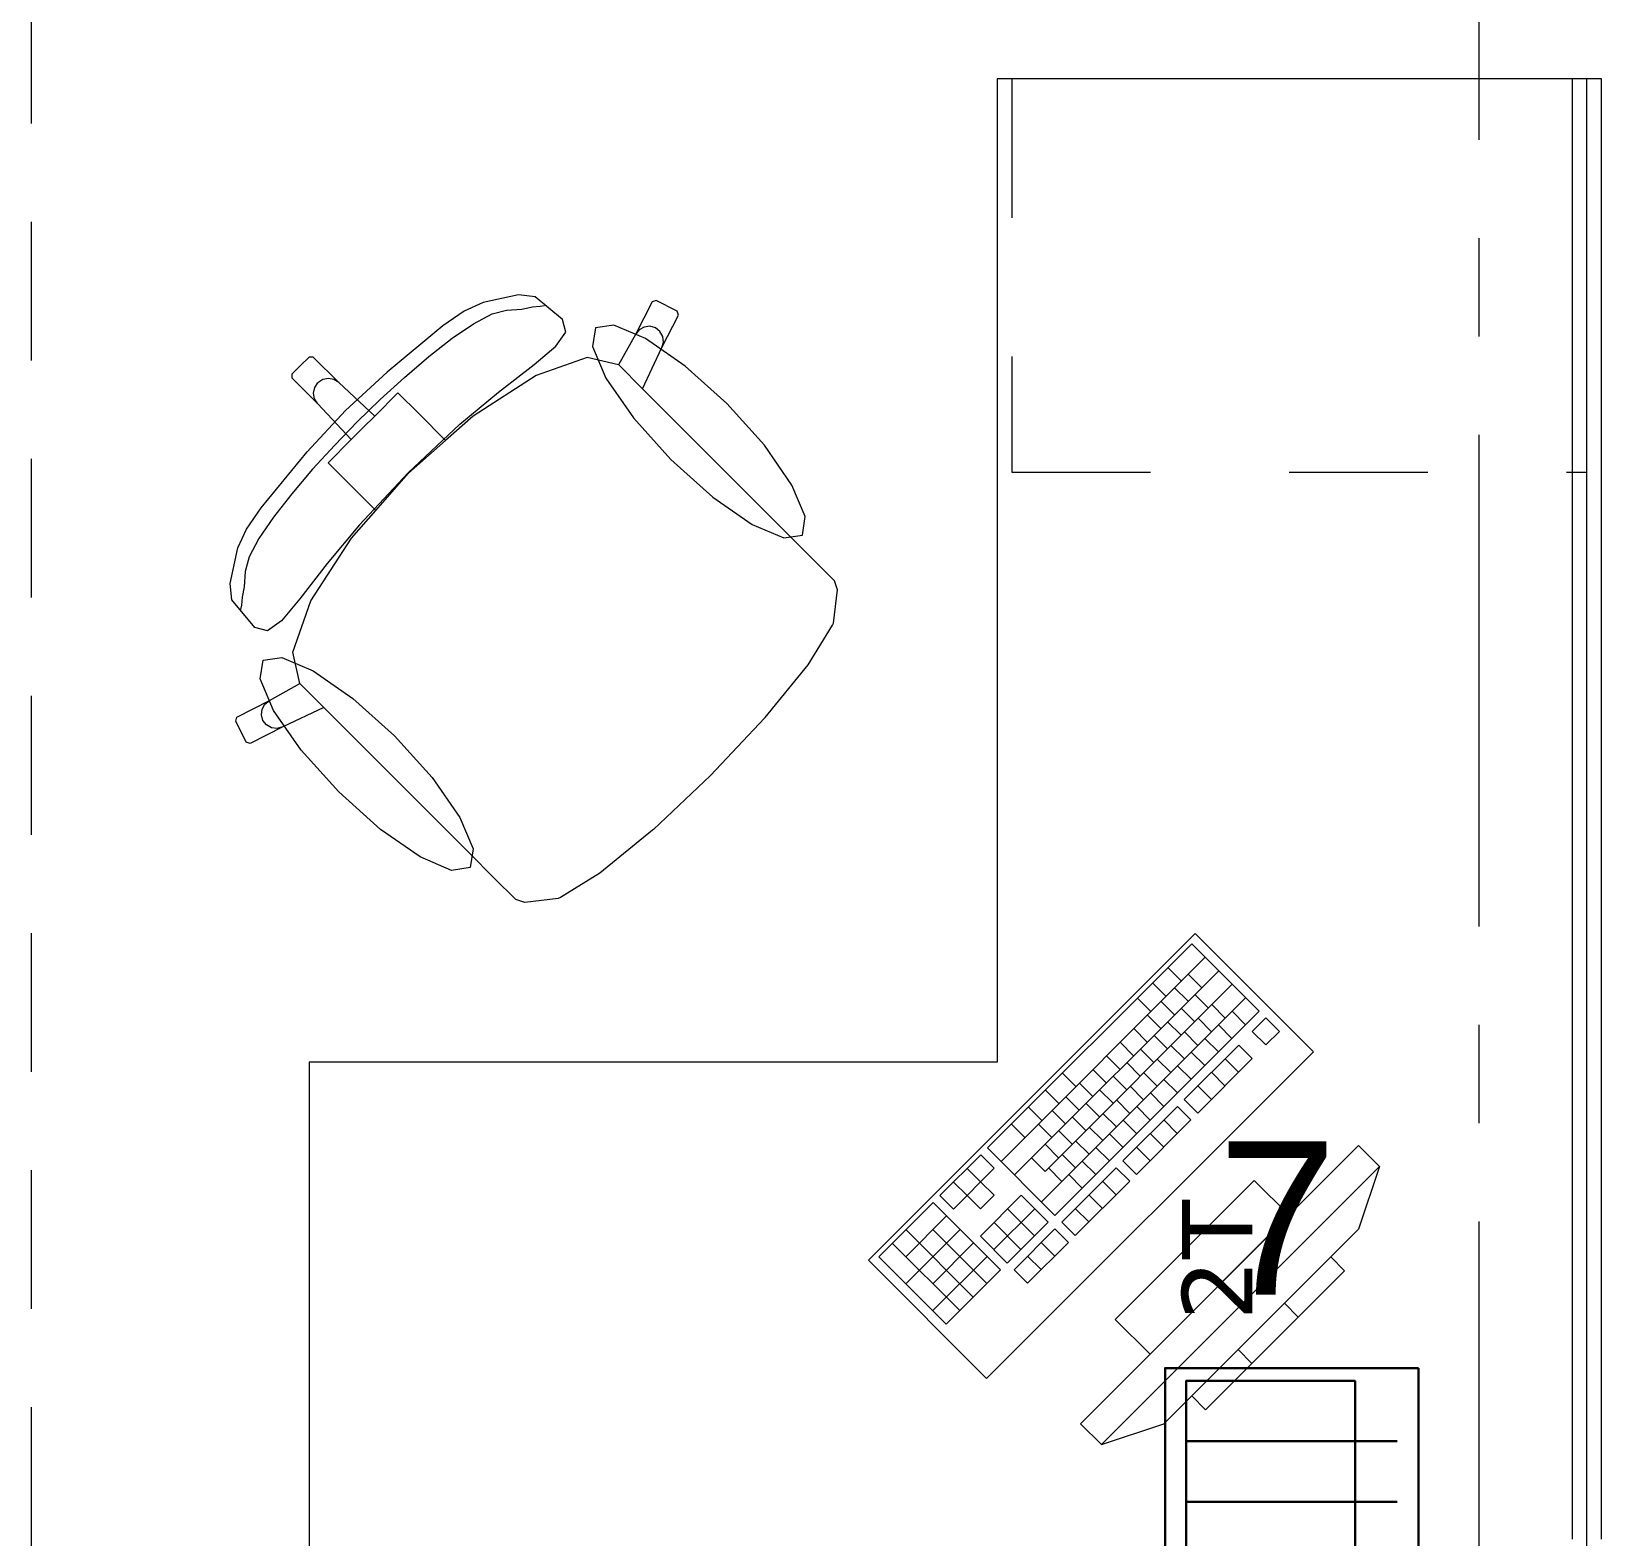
# Model space of a CAD drawing. Header units: inches. Extents: x -19 to 5698, y -728 to 92.
# Drawn here: x 315.07 to 316.668, y 12.291 to 13.821 of the extents above; entities that cross this region are included whole.
import ezdxf

# ---------------------------------------------------------------- set-up
doc = ezdxf.new("R2010")
doc.units = ezdxf.units.IN
doc.header["$MEASUREMENT"] = 0
for name, pattern in [('HIDDEN', [0.375, 0.25, -0.125]), ('Hidden Line', [0.195611, 0.141111, -0.0545]), ('Punto & Raya', [0.65, 0.5, -0.075, 0, -0.075]), ('Rayas', [0.282222, 0.141111, -0.141111])]:
    doc.linetypes.add(name, pattern=pattern)
doc.layers.get('0').update_dxf_attribs({"color": 61})
doc.layers.add('00 conduct tomacorr', color=120, linetype='HIDDEN', lineweight=30)
doc.layers.add('00 IE LUZ EMERGENCIA', color=253, linetype='Continuous', lineweight=0)
for name, color, linetype in [('08 _ STR _ EXT _ 09 Vigas', 251, 'Continuous'), ('Interior - Mobiliario', 7, 'Continuous'), ('Marcador - Secciones', 7, 'Continuous')]:
    doc.layers.add(name, color=color, linetype=linetype)
doc.styles.add('Annotative', font='arial.ttf')

# ---------------------------------------------------------------- blocks, each defined once
blk = doc.blocks.new('CAJA POP UP 6 MODULOS')
at = {"layer": '00 conduct tomacorr', "linetype": 'Continuous'}
for p, q in [((-0.095, -0.165), (-0.095, -0.0151)), ((-0.052, -0.165), (-0.052, -0.0151)), ((0.052, -0.165), (0.052, -0.0151)), ((0.095, -0.165), (0.095, -0.0151)), ((0, -0.165), (0, -0.18))]:
    blk.add_line(p, q, dxfattribs=at)
for points in [[(-0.147, 0), (0.147, 0), (0.147, -0.18), (-0.147, -0.18)], [(0, 0), (0.147, 0), (0.147, -0.18), (0, -0.18)]]:
    blk.add_lwpolyline(points, close=True, dxfattribs=at)
for points in [[(-0.138, -0.045), (-0.009, -0.045), (-0.009, -0.165), (-0.138, -0.165), (-0.138, -0.045)], [(0.009, -0.045), (0.138, -0.045), (0.138, -0.165), (0.009, -0.165), (0.009, -0.045)]]:
    blk.add_lwpolyline(points, dxfattribs=at)
at = {"color": 1, "insert": (-0.1807, -0.168), "char_height": 0.05, "attachment_point": 1, "rotation": 180}
blk.add_mtext_dynamic_manual_height_columns('{\\fVerdana|b0|i0|c0|p34;2T}', width=0.000481, gutter_width=0.1561, heights=[0], dxfattribs=at)

msp = doc.modelspace()

# ---------------------------------------------------------------- linework, layer by layer
at = {"layer": '08 _ STR _ EXT _ 09 Vigas', "color": 251, "linetype": 'Hidden Line', "lineweight": 13, "true_color": 0x636466}
msp.add_line((315.07, 7.7), (315.07, 16.9), dxfattribs=at)
at = {"layer": 'Interior - Mobiliario', "color": 175, "linetype": 'Rayas', "lineweight": 13}
for p, q in [((316.0675, 13.7731), (316.0675, 13.3731)), ((316.0675, 13.3731), (316.6525, 13.3731))]:
    msp.add_line(p, q, dxfattribs=at)
at = {"layer": 'Interior - Mobiliario', "color": 175, "linetype": 'Continuous', "lineweight": 13}
for p, q in [((316.6675, 13.7731), (316.6375, 13.7731)), ((316.6375, 13.7731), (316.6375, 12.2881)), ((316.6675, 12.2881), (316.6675, 13.7731)), ((315.5657, 13.5535), (315.5295, 13.5457)), ((315.5825, 13.5516), (315.5657, 13.5535)), ((315.6103, 13.5284), (315.5825, 13.5516)), ((315.7057, 13.5478), (315.7017, 13.5464)), ((315.7271, 13.5369), (315.7057, 13.5478)), ((315.5103, 13.5368), (315.4886, 13.5219)), ((315.5295, 13.5457), (315.5103, 13.5368)), ((315.5199, 13.5241), (315.5388, 13.5341)), ((315.5388, 13.5341), (315.5535, 13.538)), ((315.5535, 13.538), (315.5689, 13.5391)), ((315.5689, 13.5391), (315.5797, 13.5412)), ((315.5797, 13.5412), (315.5877, 13.542)), ((315.5877, 13.542), (315.5922, 13.5428)), ((315.7017, 13.5464), (315.6847, 13.5133)), ((315.7114, 13.4998), (315.7284, 13.5329)), ((315.7284, 13.5329), (315.7271, 13.5369)), ((315.4886, 13.5219), (315.4319, 13.475)), ((315.4981, 13.5093), (315.5199, 13.5241)), ((315.6037, 13.5012), (315.6137, 13.5155)), ((315.6137, 13.5155), (315.6103, 13.5284)), ((315.6883, 13.518), (315.6847, 13.5133)), ((315.6935, 13.5208), (315.6883, 13.518)), ((315.6993, 13.5216), (315.6935, 13.5208)), ((315.7049, 13.52), (315.6993, 13.5216)), ((315.7095, 13.5164), (315.7049, 13.52)), ((315.7124, 13.5113), (315.7095, 13.5164)), ((315.4743, 13.4907), (315.4981, 13.5093)), ((315.5814, 13.4826), (315.6037, 13.5012)), ((315.6847, 13.5133), (315.6674, 13.4823)), ((315.6918, 13.458), (315.7114, 13.4998)), ((315.7114, 13.4998), (315.713, 13.5055)), ((315.713, 13.5055), (315.7124, 13.5113)), ((315.3525, 13.4902), (315.3439, 13.4817)), ((315.3567, 13.4903), (315.3525, 13.4902)), ((315.3828, 13.4642), (315.3567, 13.4903)), ((315.4496, 13.4695), (315.4743, 13.4907)), ((315.6354, 13.4898), (315.5835, 13.4714)), ((315.6674, 13.4823), (315.6354, 13.4898)), ((315.3354, 13.4732), (315.3439, 13.4817)), ((315.3354, 13.4689), (315.3354, 13.4732)), ((315.3615, 13.4428), (315.3354, 13.4689)), ((315.3664, 13.4674), (315.3616, 13.4641)), ((315.3722, 13.4685), (315.3664, 13.4674)), ((315.3779, 13.4674), (315.3722, 13.4685)), ((315.3828, 13.4642), (315.3779, 13.4674)), ((315.4319, 13.475), (315.3897, 13.4359)), ((315.4249, 13.447), (315.4496, 13.4695)), ((315.5835, 13.4714), (315.5196, 13.4301)), ((315.5453, 13.4546), (315.5814, 13.4826)), ((315.6676, 13.4823), (315.6674, 13.4823)), ((315.6676, 13.4823), (315.6918, 13.458)), ((315.3571, 13.4534), (315.3583, 13.4592)), ((315.3582, 13.4477), (315.3571, 13.4534)), ((315.3583, 13.4592), (315.3616, 13.4641)), ((315.4193, 13.4302), (315.3828, 13.4642)), ((315.443, 13.4538), (315.4193, 13.4302)), ((315.4641, 13.4327), (315.443, 13.4538)), ((315.5059, 13.4219), (315.5453, 13.4546)), ((315.8397, 13.3102), (315.6918, 13.458)), ((315.3506, 13.3937), (315.3897, 13.4359)), ((315.3615, 13.4428), (315.3582, 13.4477)), ((315.3954, 13.4063), (315.3615, 13.4428)), ((315.4015, 13.4242), (315.4249, 13.447)), ((315.4015, 13.4242), (315.3787, 13.4007)), ((315.4193, 13.4302), (315.4074, 13.4182)), ((315.4532, 13.3724), (315.5059, 13.4219)), ((315.4915, 13.4053), (315.4641, 13.4327)), ((315.5196, 13.4301), (315.4915, 13.4053)), ((315.3718, 13.3827), (315.3954, 13.4063)), ((315.3954, 13.4063), (315.4074, 13.4182)), ((315.4915, 13.4053), (315.4536, 13.372)), ((315.3038, 13.337), (315.3506, 13.3937)), ((315.3787, 13.4007), (315.3561, 13.3761)), ((315.3561, 13.3761), (315.3349, 13.3513)), ((315.393, 13.3615), (315.3718, 13.3827)), ((315.4532, 13.3724), (315.4037, 13.3197)), ((315.4203, 13.3341), (315.4536, 13.372)), ((315.4203, 13.3341), (315.393, 13.3615)), ((315.3349, 13.3513), (315.3163, 13.3275)), ((315.2889, 13.3153), (315.3038, 13.337)), ((315.3163, 13.3275), (315.3015, 13.3057)), ((315.3956, 13.306), (315.4203, 13.3341)), ((315.2799, 13.2961), (315.2889, 13.3153)), ((315.4037, 13.3197), (315.371, 13.2804)), ((315.8652, 13.2847), (315.8397, 13.3102)), ((315.2721, 13.2599), (315.2799, 13.2961)), ((315.3015, 13.3057), (315.2915, 13.2869)), ((315.3542, 13.2422), (315.3956, 13.306)), ((315.2915, 13.2869), (315.2876, 13.2721)), ((315.371, 13.2804), (315.3431, 13.2442)), ((315.8871, 13.2627), (315.8652, 13.2847)), ((315.274, 13.2432), (315.2721, 13.2599)), ((315.2876, 13.2721), (315.2865, 13.2567)), ((315.89, 13.2534), (315.8871, 13.2627)), ((315.2972, 13.2153), (315.274, 13.2432)), ((315.2844, 13.2459), (315.2837, 13.2379)), ((315.2865, 13.2567), (315.2844, 13.2459)), ((315.3431, 13.2442), (315.3245, 13.2219)), ((315.886, 13.2195), (315.89, 13.2534)), ((315.2837, 13.2379), (315.2829, 13.2334)), ((315.3359, 13.1902), (315.3542, 13.2422)), ((315.3101, 13.2119), (315.2972, 13.2153)), ((315.3245, 13.2219), (315.3101, 13.2119)), ((315.8602, 13.1773), (315.8851, 13.2174)), ((315.8851, 13.2174), (315.886, 13.2195)), ((315.3433, 13.1583), (315.3359, 13.1902)), ((315.8166, 13.1237), (315.8602, 13.1773)), ((315.3123, 13.1409), (315.3433, 13.1583)), ((315.3434, 13.158), (315.3433, 13.1583)), ((315.3434, 13.158), (315.3676, 13.1338)), ((315.2792, 13.124), (315.3123, 13.1409)), ((315.3041, 13.1263), (315.3048, 13.1322)), ((315.3048, 13.1322), (315.3077, 13.1373)), ((315.3077, 13.1373), (315.3123, 13.1409)), ((315.3676, 13.1338), (315.3258, 13.1142)), ((315.5154, 12.9859), (315.3676, 13.1338)), ((315.2779, 13.1199), (315.2792, 13.124)), ((315.2887, 13.0985), (315.2779, 13.1199)), ((315.3056, 13.1207), (315.3041, 13.1263)), ((315.3092, 13.1161), (315.3056, 13.1207)), ((315.3143, 13.1133), (315.3092, 13.1161)), ((315.7611, 13.0645), (315.816, 13.1229)), ((315.816, 13.1229), (315.8166, 13.1237)), ((315.3258, 13.1142), (315.2927, 13.0972)), ((315.3202, 13.1126), (315.3143, 13.1133)), ((315.3258, 13.1142), (315.3202, 13.1126)), ((315.2927, 13.0972), (315.2887, 13.0985)), ((315.7611, 13.0645), (315.7028, 13.0097)), ((315.7019, 13.009), (315.6483, 12.9654)), ((315.7028, 13.0097), (315.7019, 13.009)), ((315.541, 12.9604), (315.5154, 12.9859)), ((315.5629, 12.9385), (315.541, 12.9604)), ((315.6483, 12.9654), (315.6082, 12.9405)), ((315.6061, 12.9396), (315.5722, 12.9356)), ((315.6082, 12.9405), (315.6061, 12.9396)), ((315.5722, 12.9356), (315.5629, 12.9385)), ((316.2506, 12.8936), (316.0428, 12.6859)), ((316.3191, 12.825), (316.2506, 12.8936)), ((316.2643, 12.8799), (316.0566, 12.6721)), ((316.278, 12.8661), (316.0703, 12.6584)), ((316.2263, 12.8693), (316.24, 12.8556)), ((316.247, 12.8625), (316.2607, 12.8488)), ((316.2917, 12.8524), (316.1013, 12.662)), ((316.2107, 12.8538), (316.2245, 12.84)), ((316.2331, 12.8487), (316.2468, 12.835)), ((316.3054, 12.8387), (316.0977, 12.631)), ((316.1952, 12.8382), (316.2089, 12.8245)), ((316.2193, 12.8349), (316.233, 12.8211)), ((316.2399, 12.8281), (316.2536, 12.8143)), ((316.2537, 12.8419), (316.2675, 12.8282)), ((316.2709, 12.8317), (316.2846, 12.8179)), ((316.1114, 12.6173), (316.3191, 12.825)), ((316.2054, 12.821), (316.2191, 12.8073)), ((316.226, 12.8142), (316.2398, 12.8005)), ((316.2571, 12.8178), (316.2708, 12.8041)), ((316.2916, 12.8249), (316.3053, 12.8112)), ((316.326, 12.8181), (316.3121, 12.8043)), ((316.3397, 12.8044), (316.326, 12.8181)), ((316.1916, 12.8072), (316.2053, 12.7934)), ((316.2122, 12.8004), (316.2259, 12.7867)), ((316.2432, 12.804), (316.2569, 12.7902)), ((316.2639, 12.7972), (316.2776, 12.7835)), ((316.2777, 12.811), (316.2914, 12.7973)), ((316.3121, 12.8043), (316.3258, 12.7906)), ((316.3258, 12.7906), (316.3397, 12.8044)), ((316.1777, 12.7933), (316.1914, 12.7796)), ((316.1984, 12.7865), (316.2121, 12.7728)), ((316.2294, 12.7901), (316.2431, 12.7764)), ((316.2983, 12.7904), (316.2429, 12.7351)), ((316.25, 12.7833), (316.2637, 12.7696)), ((316.312, 12.7767), (316.2983, 12.7904)), ((316.15, 12.7656), (316.1637, 12.7519)), ((316.1639, 12.7795), (316.1776, 12.7657)), ((316.1845, 12.7727), (316.1982, 12.759)), ((316.2155, 12.7763), (316.2292, 12.7626)), ((316.2362, 12.7695), (316.2499, 12.7558)), ((316.2566, 12.7213), (316.312, 12.7767)), ((316.2844, 12.7766), (316.2981, 12.7629)), ((316.119, 12.762), (316.1327, 12.7483)), ((316.1362, 12.7518), (316.1499, 12.7381)), ((316.1707, 12.7588), (316.1844, 12.7451)), ((316.1878, 12.7486), (316.2015, 12.7349)), ((316.2017, 12.7624), (316.2154, 12.7487)), ((316.2223, 12.7556), (316.236, 12.7419)), ((316.2567, 12.7489), (316.2705, 12.7352)), ((316.2706, 12.7628), (316.2843, 12.749)), ((316.1017, 12.7447), (316.1154, 12.731)), ((316.1223, 12.7379), (316.136, 12.7242)), ((316.1568, 12.745), (316.1705, 12.7313)), ((316.174, 12.7347), (316.1877, 12.721)), ((316.2085, 12.7418), (316.2222, 12.7281)), ((316.2429, 12.7351), (316.2566, 12.7213)), ((316.0844, 12.7274), (316.0981, 12.7137)), ((316.1085, 12.7241), (316.1222, 12.7104)), ((316.1291, 12.7173), (316.1428, 12.7036)), ((316.143, 12.7311), (316.1567, 12.7174)), ((316.1601, 12.7209), (316.1739, 12.7072)), ((316.236, 12.7281), (316.1806, 12.6727)), ((316.1946, 12.7279), (316.2083, 12.7142)), ((316.2497, 12.7144), (316.236, 12.7281)), ((316.0671, 12.7101), (316.0808, 12.6964)), ((316.0946, 12.7102), (316.1083, 12.6965)), ((316.1153, 12.7034), (316.129, 12.6897)), ((316.1463, 12.707), (316.16, 12.6933)), ((316.1669, 12.7002), (316.1806, 12.6865)), ((316.1808, 12.7141), (316.1945, 12.7004)), ((316.1943, 12.659), (316.2497, 12.7144)), ((316.2083, 12.7004), (316.222, 12.6867)), ((316.2221, 12.7143), (316.2358, 12.7006)), ((316.0428, 12.6859), (316.1114, 12.6173)), ((316.1014, 12.6896), (316.1151, 12.6759)), ((316.1324, 12.6932), (316.1462, 12.6795)), ((316.4202, 12.6883), (316.1374, 12.4054)), ((316.1531, 12.6864), (316.1668, 12.6727)), ((316.1944, 12.6866), (316.2081, 12.6729)), ((316.4414, 12.667), (316.4202, 12.6883)), ((316.0359, 12.6789), (315.9944, 12.6374)), ((316.0496, 12.6652), (316.0359, 12.6789)), ((316.0876, 12.6757), (316.1013, 12.662)), ((316.1186, 12.6793), (316.1323, 12.6656)), ((316.1392, 12.6725), (316.1529, 12.6588)), ((316.1806, 12.6727), (316.1943, 12.659)), ((316.0221, 12.6651), (316.0358, 12.6514)), ((316.0358, 12.6514), (316.0496, 12.6652)), ((316.1047, 12.6655), (316.1185, 12.6518)), ((316.1737, 12.6658), (316.1183, 12.6104)), ((316.1254, 12.6587), (316.1391, 12.645)), ((316.132, 12.5967), (316.1874, 12.6521)), ((316.1586, 12.3842), (316.4414, 12.667)), ((316.3141, 12.6529), (316.1727, 12.5115)), ((316.1874, 12.6521), (316.1737, 12.6658)), ((316.3495, 12.6175), (316.3141, 12.6529)), ((316.4414, 12.667), (316.4202, 12.6034)), ((315.9944, 12.6374), (316.0081, 12.6237)), ((316.0081, 12.6237), (316.0219, 12.6375)), ((316.0082, 12.6512), (316.0219, 12.6375)), ((316.0358, 12.6514), (316.0219, 12.6375)), ((316.0219, 12.6375), (316.0356, 12.6238)), ((316.0771, 12.6378), (316.0355, 12.5962)), ((316.0356, 12.6238), (316.0495, 12.6377)), ((316.0495, 12.6377), (316.0358, 12.6514)), ((316.1045, 12.6104), (316.0771, 12.6378)), ((316.146, 12.6381), (316.1597, 12.6244)), ((316.1598, 12.652), (316.1735, 12.6383)), ((315.9874, 12.6305), (315.9321, 12.5751)), ((316.056, 12.5619), (315.9874, 12.6305)), ((316.0908, 12.6241), (316.0492, 12.5825)), ((316.0632, 12.6239), (316.0906, 12.5965)), ((316.1321, 12.6243), (316.1458, 12.6106)), ((316.0012, 12.6168), (315.9596, 12.5752)), ((316.0494, 12.6101), (316.0768, 12.5827)), ((316.0629, 12.5688), (316.1045, 12.6104)), ((316.1183, 12.6104), (316.132, 12.5967)), ((316.2081, 12.4761), (316.3495, 12.6175)), ((315.9459, 12.5889), (316.0145, 12.5204)), ((316.0149, 12.603), (315.9595, 12.5476)), ((315.9598, 12.6028), (316.0283, 12.5342)), ((316.0286, 12.5893), (315.987, 12.5478)), ((315.9873, 12.6029), (316.0422, 12.5481)), ((316.0355, 12.5962), (316.0629, 12.5688)), ((316.1113, 12.6035), (316.0698, 12.562)), ((316.0835, 12.5483), (316.1251, 12.5898)), ((316.0975, 12.5897), (316.1112, 12.5759)), ((316.1251, 12.5898), (316.1113, 12.6035)), ((316.4202, 12.6034), (316.2222, 12.4054)), ((315.9321, 12.5751), (316.0006, 12.5065)), ((316.0423, 12.5756), (315.9869, 12.5202)), ((316.0836, 12.5758), (316.0974, 12.5621)), ((316.3919, 12.5751), (316.2505, 12.4337)), ((316.4061, 12.561), (316.3919, 12.5751)), ((316.0006, 12.5065), (316.056, 12.5619)), ((316.0698, 12.562), (316.0835, 12.5483)), ((316.2647, 12.4196), (316.4061, 12.561)), ((316.3448, 12.528), (316.3589, 12.5138)), ((316.1727, 12.5115), (316.2081, 12.4761)), ((316.2977, 12.4808), (316.3118, 12.4667)), ((316.2505, 12.4337), (316.2647, 12.4196)), ((316.1374, 12.4054), (316.1586, 12.3842)), ((316.1586, 12.3842), (316.2222, 12.4054))]:
    msp.add_line(p, q, dxfattribs=at)
at = {"layer": 'Interior - Mobiliario', "color": 175, "linetype": 'Continuous', "lineweight": 13, "flags": 128}
for points in [[(316.6525, 12.2731), (316.6525, 13.7731), (316.0525, 13.7731), (316.0525, 12.7731), (315.3525, 12.7731), (315.3525, 12.2731)], [(315.7776, 13.443), (315.7351, 13.4811), (315.6948, 13.5091), (315.6627, 13.5227), (315.6438, 13.5199), (315.6409, 13.5009), (315.6545, 13.4689), (315.6825, 13.4285), (315.7207, 13.386), (315.7632, 13.3479), (315.8035, 13.3199), (315.8356, 13.3063), (315.8545, 13.3091), (315.8574, 13.328), (315.8438, 13.3601), (315.8158, 13.4005)], [(315.3827, 13.048), (315.3445, 13.0905), (315.3165, 13.1309), (315.3029, 13.1629), (315.3058, 13.1819), (315.3247, 13.1847), (315.3568, 13.1711), (315.3971, 13.1431), (315.4396, 13.1049), (315.4778, 13.0625), (315.5058, 13.0221), (315.5194, 12.99), (315.5165, 12.9711), (315.4976, 12.9682), (315.4655, 12.9819), (315.4252, 13.0099)], [(316.3743, 12.7837), (316.254, 12.9039), (315.9217, 12.5716), (316.0419, 12.4514)]]:
    msp.add_lwpolyline(points, close=True, dxfattribs=at)
at = {"layer": 'Marcador - Secciones', "color": 251, "linetype": 'Punto & Raya', "lineweight": 13, "true_color": 0x636466}
msp.add_line((316.5425, 46.2111), (316.5425, 0.8878), dxfattribs=at)

# ---------------------------------------------------------------- block references
at = {"layer": '00 conduct tomacorr', "xscale": 1.432830642179531, "yscale": 1.432830642179531, "zscale": 1.432830642179531, "rotation": 269.9999999999999}
msp.add_blockref('CAJA POP UP 6 MODULOS', (316.4813, 12.2514, -0.0007), dxfattribs=at)

# ---------------------------------------------------------------- texts
at = {"layer": '00 IE LUZ EMERGENCIA', "style": 'Annotative'}
msp.add_attdef('7', (316.277, 12.5365, -0.0007), '', height=0.1562, dxfattribs=at)

doc.saveas('drawing.dxf')
